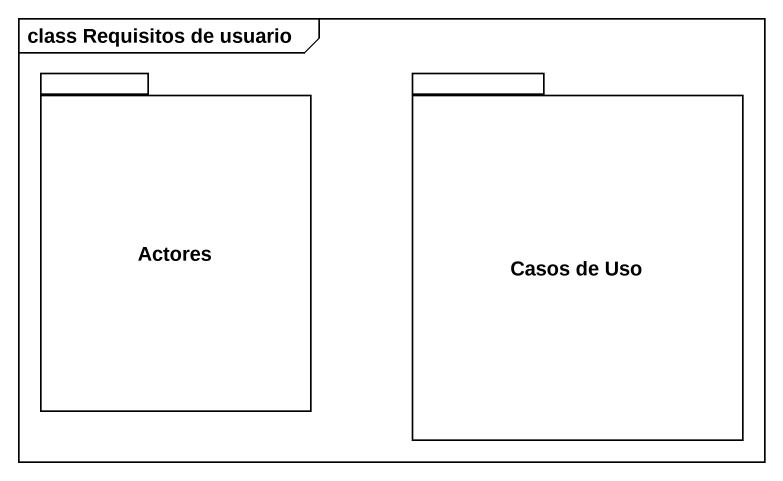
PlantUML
@startuml
mainframe class Requisitos de usuario
package Actores {
}
package "Casos de Uso" as Casos_de_Uso {
}
@enduml
